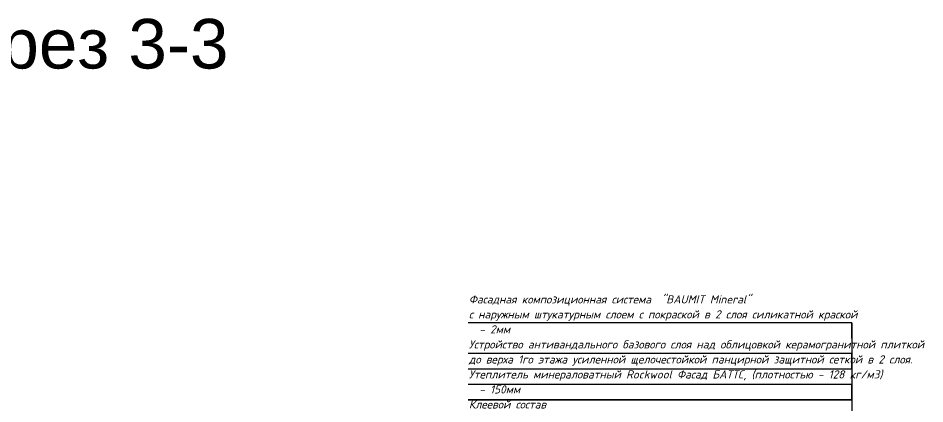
# Model space of a CAD drawing. Header units: millimetres. Extents: x 0 to 9491604, y -172998 to 295086.
# Drawn here: x 586012 to 613738, y -23005 to -11221 of the extents above; entities that cross this region are included whole.
import ezdxf

# ---------------------------------------------------------------- set-up
doc = ezdxf.new("R2010")
doc.units = ezdxf.units.MM
doc.layers.add('АР_Выноски АПР', color=5, linetype='Continuous', lineweight=5)
doc.styles.add('arial', font='arial.ttf')
doc.styles.add('ISOCPEUR', font='', dxfattribs={"height": 250})
doc.styles.get('ISOCPEUR').set_extended_font_data('ISOCPEUR', italic=True)

msp = doc.modelspace()

# ---------------------------------------------------------------- linework, layer by layer
at = {"layer": 'АР_Выноски АПР', "lineweight": 9}
msp.add_line((611503.8, -20528.7), (611503.8, -29687.1), dxfattribs=at)
for points in [[(611503.8, -20998.7), (611503.8, -20998.7), (611503.8, -20528.7), (599773, -20528.7)], [(599773, -21938.7), (611503.8, -21938.7), (611503.8, -21468.7), (599773, -21468.7)], [(599773, -22878.7), (611503.8, -22878.7), (611503.8, -22408.7), (599773, -22408.7)], [(611503.8, -22878.7), (599773, -22878.7)]]:
    msp.add_lwpolyline(points, dxfattribs=at)

# ---------------------------------------------------------------- texts
at = {"lineweight": 9, "insert": (582142.7, -11243.4, -279.2), "char_height": 1516.06, "width": 10814.862, "attachment_point": 1, "style": 'arial'}
msp.add_mtext('разрез 3-3', dxfattribs=at)
at = {"layer": 'АР_Выноски АПР', "lineweight": 9, "insert": (613945.9, -19688.2), "char_height": 250, "width": 14150.854, "attachment_point": 3, "line_spacing_factor": 1.1, "style": 'ISOCPEUR'}
msp.add_mtext('\\A1;\\pxql;Фасадная композиционная система  "BAUMIT Mineral"  \\Pс наружным штукатурным слоем{\\A0; с покраской в 2 слоя силикатной краской                 - 2мм\\PУстройство антивандального базового слоя над облицовкой керамогранитной плиткой \\Pдо верха 1го этажа усиленной щелочестойкой панцирной защитной сеткой в 2 слоя.\\P\\pse1.125;Утеплитель минераловатный Rockwool Фасад БАТТС, (плотностью - 128 кг/м3)            - 150мм\\PКлеевой состав                                                                                 - 10мм\\PСущ. стена                            }', dxfattribs=at)

doc.saveas('drawing.dxf')
